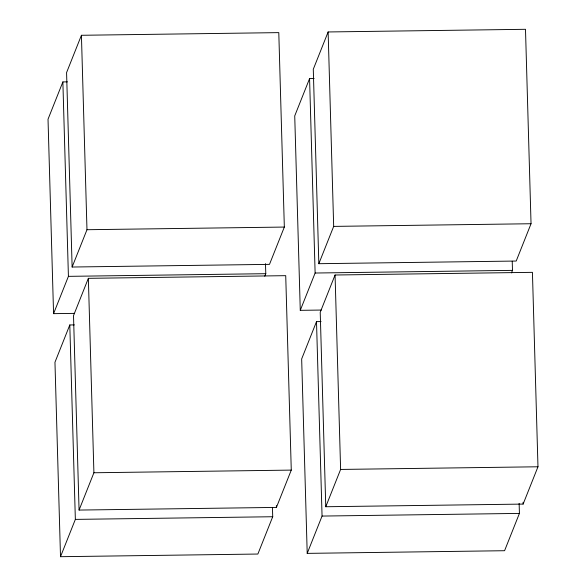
<?xml version="1.0" encoding="UTF-8"?>
<svg xmlns="http://www.w3.org/2000/svg" width="586" height="586" viewBox="0 0 586 586"><rect width="100%" height="100%" fill="white"/><g stroke="black" fill="none" stroke-linecap="round" stroke-linejoin="round"><path stroke-width="0.88" d="M67.434 81.857L62.87 81.915L48.023 119.222L53.568 313.656L74.583 313.371M81.425 35.285L66.577 72.591L72.129 267.026L269.494 264.367L284.335 227.06L278.79 32.626L81.425 35.285L86.977 229.719L72.129 267.026M53.568 313.656L68.416 276.35L62.87 81.915M74.371 324.9L69.8 324.959L54.959 362.265L60.505 556.7L257.869 554.041L272.717 516.735L272.453 507.608M88.361 278.328L73.514 315.634L79.066 510.069L276.424 507.41L291.271 470.104L285.726 275.669L88.361 278.328L93.906 472.763L79.066 510.069M60.505 556.7L75.352 519.394L69.8 324.959M314.14 78.531L309.576 78.59L294.729 115.896L300.274 310.331L321.289 310.053M328.131 31.959L313.283 69.265L318.835 263.7L516.2 261.041L531.041 223.735L525.495 29.3L328.131 31.959L333.676 226.394L318.835 263.7M264.769 276.233L265.78 273.691L265.495 263.649M300.274 310.331L315.122 273.025L309.576 78.59M321.077 321.575L316.506 321.633L301.665 358.94L307.211 553.374L504.575 550.715L519.423 513.409L519.13 503.367M335.067 275.002L320.22 312.309L325.765 506.743L523.13 504.085L537.977 466.778L532.432 272.344L335.067 275.002L340.613 469.437L325.765 506.743M307.211 553.374L322.058 516.068L316.506 321.633M511.475 272.908L512.486 270.366L512.223 261.239M86.977 229.719L284.335 227.06M333.676 226.394L531.041 223.735M68.416 276.35L265.78 273.691M315.122 273.025L512.486 270.366M93.906 472.763L291.271 470.104M340.613 469.437L537.977 466.778M75.352 519.394L272.717 516.735M322.058 516.068L519.423 513.409M523.078 502.261L523.13 504.085M276.372 505.579L276.424 507.41"/></g></svg>
